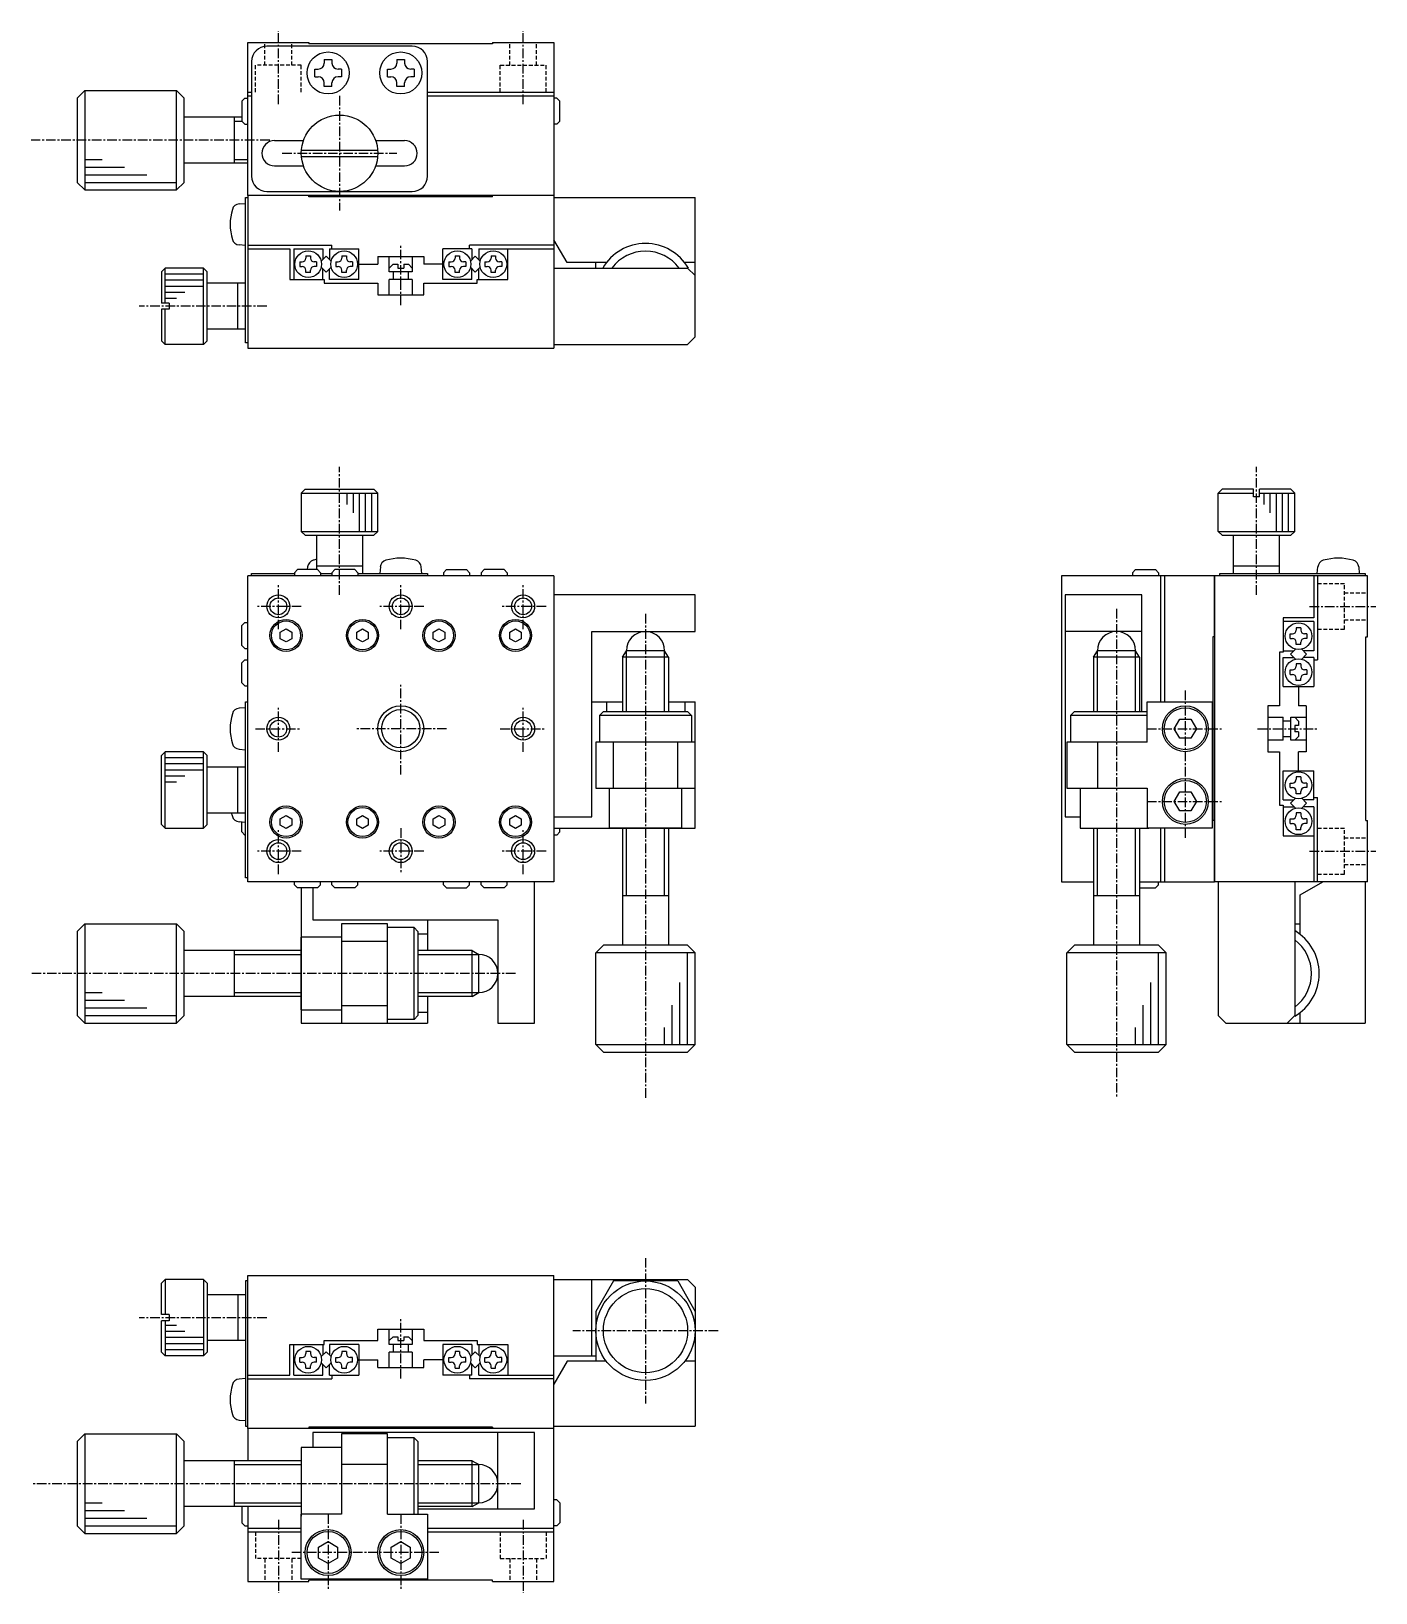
# Model space of a CAD drawing. Extents: x 1730 to 2087, y -3 to 201.
# Drawn here: x 1911 to 2086.8, y -2.8 to 201.3 of the extents above; entities that cross this region are included whole.
import ezdxf

# ---------------------------------------------------------------- set-up
doc = ezdxf.new("R2010")
doc.units = 0
doc.linetypes.add('CENTER', pattern=[2, 1.25, -0.25, 0.25, -0.25])
doc.linetypes.add('DASHED', pattern=[0.75, 0.5, -0.25])
doc.layers.get('0').update_dxf_attribs({"linetype": 'CONTINUOUS'})
doc.layers.add('CENTER', color=1, linetype='CENTER')

msp = doc.modelspace()

# ---------------------------------------------------------------- linework, layer by layer
at = {"color": 7, "linetype": 'CONTINUOUS'}
for p, q in [((1939.31, 199.88), (1947.31, 199.88)), ((1939.31, 179.88), (1939.31, 199.88)), ((1960.81, 199.38), (1941.81, 199.38)), ((1947.31, 199.88), (1947.31, 199.68)), ((1971.31, 199.68), (1947.31, 199.68)), ((1971.31, 199.88), (1971.31, 199.68)), ((1971.31, 199.88), (1979.31, 199.88)), ((1979.31, 199.88), (1979.31, 179.88)), ((1939.81, 197.38), (1939.81, 182.38)), ((1948.06, 196.38), (1948.51, 196.38)), ((1948.06, 195.38), (1948.06, 196.38)), ((1949.31, 197.63), (1950.31, 197.63)), ((1949.31, 197.63), (1949.31, 197.18)), ((1950.31, 197.63), (1950.31, 197.18)), ((1951.56, 196.38), (1951.11, 196.38)), ((1951.56, 196.38), (1951.56, 195.38)), ((1957.56, 196.38), (1958.01, 196.38)), ((1957.56, 195.38), (1957.56, 196.38)), ((1958.81, 197.63), (1958.81, 197.18)), ((1958.81, 197.63), (1959.81, 197.63)), ((1959.81, 197.63), (1959.81, 197.18)), ((1961.06, 196.38), (1960.61, 196.38)), ((1961.06, 196.38), (1961.06, 195.38)), ((1962.81, 182.38), (1962.81, 197.38)), ((1948.06, 195.38), (1948.51, 195.38)), ((1949.31, 194.13), (1949.31, 194.58)), ((1950.31, 194.13), (1949.31, 194.13)), ((1950.31, 194.13), (1950.31, 194.58)), ((1951.56, 195.38), (1951.11, 195.38)), ((1957.56, 195.38), (1958.01, 195.38)), ((1958.81, 194.13), (1958.81, 194.58)), ((1959.81, 194.13), (1958.81, 194.13)), ((1959.81, 194.13), (1959.81, 194.58)), ((1961.06, 195.38), (1960.61, 195.38)), ((1917.01, 192.58), (1918.01, 193.58)), ((1917.01, 192.58), (1917.01, 181.58)), ((1918.01, 193.58), (1930.01, 193.58)), ((1931.01, 192.58), (1930.01, 193.58)), ((1931.01, 181.58), (1931.01, 192.58)), ((1939.31, 193.38), (1939.81, 193.38)), ((1939.31, 192.88), (1939.81, 192.88)), ((1962.81, 193.38), (1979.31, 193.38)), ((1962.81, 192.88), (1979.31, 192.88)), ((1938.51, 190.08), (1931.01, 190.08)), ((1937.51, 190.08), (1937.51, 184.08)), ((1942.81, 187.03), (1946.59, 187.03)), ((1946.31, 185.78), (1956.3, 185.78)), ((1956.03, 187.03), (1959.81, 187.03)), ((1939.31, 184.08), (1931.01, 184.08)), ((1946.35, 184.98), (1956.31, 184.98)), ((1942.81, 183.73), (1946.59, 183.73)), ((1956.03, 183.73), (1959.81, 183.73)), ((1917.01, 181.58), (1918.01, 180.58)), ((1918.01, 180.58), (1930.01, 180.58)), ((1931.01, 181.58), (1930.01, 180.58)), ((1939.31, 179.88), (1939.31, 159.88)), ((1947.31, 179.88), (1939.31, 179.88)), ((1979.31, 179.88), (1939.31, 179.88)), ((1941.81, 180.38), (1960.81, 180.38)), ((1947.31, 179.68), (1947.31, 179.88)), ((1971.31, 179.68), (1947.31, 179.68)), ((1979.31, 179.88), (1971.31, 179.88)), ((1971.31, 179.68), (1971.31, 179.88)), ((1979.31, 179.88), (1979.31, 159.88)), ((1938.17, 178.75), (1939.01, 178.83)), ((1939.01, 160.58), (1939.01, 179.58)), ((1939.01, 179.58), (1939.31, 179.58)), ((1979.31, 179.58), (1997.81, 179.58)), ((1997.81, 161.38), (1997.81, 179.58)), ((1981.05, 171.08), (1979.31, 174.08)), ((1939.01, 173.33), (1938.17, 173.4)), ((1939.31, 173.38), (1950.31, 173.38)), ((1939.31, 172.88), (1944.81, 172.88)), ((1944.81, 172.88), (1944.81, 168.88)), ((1945.31, 172.88), (1945.31, 168.88)), ((1945.31, 172.88), (1949.11, 172.88)), ((1946.91, 171.98), (1946.91, 171.68)), ((1946.91, 171.98), (1947.51, 171.98)), ((1947.51, 171.98), (1947.51, 171.68)), ((1948.92, 171.29), (1949.56, 171.94)), ((1949.11, 172.88), (1949.11, 171.49)), ((1950.21, 171.29), (1949.56, 171.94)), ((1950.01, 172.88), (1953.81, 172.88)), ((1950.01, 172.88), (1950.01, 171.49)), ((1950.31, 172.88), (1950.31, 173.38)), ((1951.61, 171.98), (1952.21, 171.98)), ((1951.61, 171.98), (1951.61, 171.68)), ((1952.21, 171.98), (1952.21, 171.68)), ((1953.81, 168.88), (1953.81, 172.88)), ((1956.31, 171.88), (1962.31, 171.88)), ((1956.31, 171.88), (1956.31, 170.88)), ((1957.81, 169.88), (1957.81, 171.88)), ((1960.81, 171.88), (1960.81, 169.88)), ((1962.31, 171.88), (1962.31, 170.88)), ((1964.81, 168.88), (1964.81, 172.88)), ((1968.61, 172.88), (1964.81, 172.88)), ((1966.41, 171.98), (1966.41, 171.68)), ((1966.41, 171.98), (1967.01, 171.98)), ((1967.01, 171.98), (1967.01, 171.68)), ((1979.31, 173.38), (1968.31, 173.38)), ((1968.31, 172.88), (1968.31, 173.38)), ((1968.42, 171.29), (1969.06, 171.94)), ((1968.61, 172.88), (1968.61, 171.49)), ((1969.71, 171.29), (1969.06, 171.94)), ((1969.51, 172.88), (1979.31, 172.88)), ((1969.51, 172.88), (1969.51, 171.49)), ((1971.11, 171.98), (1971.11, 171.68)), ((1971.11, 171.98), (1971.71, 171.98)), ((1971.71, 171.98), (1971.71, 171.68)), ((1973.31, 168.88), (1973.31, 172.88)), ((1928.51, 170.38), (1928.01, 169.88)), ((1928.01, 169.88), (1928.01, 165.78)), ((1933.51, 170.38), (1928.51, 170.38)), ((1934.01, 169.88), (1933.51, 170.38)), ((1934.01, 160.88), (1934.01, 169.88)), ((1946.11, 171.18), (1946.11, 170.58)), ((1946.11, 171.18), (1946.41, 171.18)), ((1946.11, 170.58), (1946.41, 170.58)), ((1946.91, 169.78), (1946.91, 170.08)), ((1947.51, 169.78), (1946.91, 169.78)), ((1947.51, 169.78), (1947.51, 170.08)), ((1948.31, 171.18), (1948.01, 171.18)), ((1948.31, 170.58), (1948.01, 170.58)), ((1948.31, 171.18), (1948.31, 170.58)), ((1949.56, 169.82), (1948.92, 170.47)), ((1949.11, 168.88), (1949.11, 170.27)), ((1949.56, 169.82), (1950.21, 170.47)), ((1950.01, 168.88), (1950.01, 170.27)), ((1950.81, 171.18), (1950.81, 170.58)), ((1950.81, 171.18), (1951.11, 171.18)), ((1950.81, 170.58), (1951.11, 170.58)), ((1951.61, 169.78), (1951.61, 170.08)), ((1952.21, 169.78), (1951.61, 169.78)), ((1952.21, 169.78), (1952.21, 170.08)), ((1953.01, 171.18), (1952.71, 171.18)), ((1953.01, 170.58), (1952.71, 170.58)), ((1953.01, 171.18), (1953.01, 170.58)), ((1953.81, 170.88), (1956.31, 170.88)), ((1958.31, 170.88), (1957.81, 170.38)), ((1960.81, 169.88), (1957.81, 169.88)), ((1958.31, 170.88), (1958.91, 170.88)), ((1958.31, 169.88), (1958.31, 168.88)), ((1958.91, 170.88), (1958.91, 170.38)), ((1958.91, 170.38), (1959.71, 170.38)), ((1959.71, 170.88), (1960.31, 170.88)), ((1959.71, 170.88), (1959.71, 170.38)), ((1960.31, 170.88), (1960.81, 170.38)), ((1960.31, 168.88), (1960.31, 169.88)), ((1964.81, 170.88), (1962.31, 170.88)), ((1965.61, 171.18), (1965.61, 170.58)), ((1965.61, 171.18), (1965.91, 171.18)), ((1965.61, 170.58), (1965.91, 170.58)), ((1966.41, 169.78), (1966.41, 170.08)), ((1967.01, 169.78), (1966.41, 169.78)), ((1967.01, 169.78), (1967.01, 170.08)), ((1967.81, 171.18), (1967.51, 171.18)), ((1967.81, 170.58), (1967.51, 170.58)), ((1967.81, 171.18), (1967.81, 170.58)), ((1969.06, 169.82), (1968.42, 170.47)), ((1968.61, 168.88), (1968.61, 170.27)), ((1969.06, 169.82), (1969.71, 170.47)), ((1969.51, 168.88), (1969.51, 170.27)), ((1970.31, 171.18), (1970.31, 170.58)), ((1970.31, 171.18), (1970.61, 171.18)), ((1970.31, 170.58), (1970.61, 170.58)), ((1971.11, 169.78), (1971.11, 170.08)), ((1971.71, 169.78), (1971.11, 169.78)), ((1971.71, 169.78), (1971.71, 170.08)), ((1972.51, 171.18), (1972.21, 171.18)), ((1972.51, 170.58), (1972.21, 170.58)), ((1972.51, 171.18), (1972.51, 170.58)), ((1979.31, 170.38), (1996.81, 170.38)), ((1986.19, 171.08), (1981.05, 171.08)), ((1984.81, 170.38), (1984.81, 171.08)), ((1997.81, 171.08), (1996.44, 171.08)), ((1997.81, 169.38), (1996.81, 170.38)), ((1939.01, 168.38), (1934.01, 168.38)), ((1938.01, 162.38), (1938.01, 168.38)), ((1944.81, 168.88), (1949.31, 168.88)), ((1949.31, 168.88), (1949.31, 168.38)), ((1949.31, 168.38), (1956.31, 168.38)), ((1953.81, 168.88), (1950.01, 168.88)), ((1956.31, 168.38), (1956.31, 166.88)), ((1957.81, 166.88), (1957.81, 168.88)), ((1960.81, 168.88), (1957.81, 168.88)), ((1960.81, 168.88), (1960.81, 166.88)), ((1962.31, 168.38), (1969.31, 168.38)), ((1962.31, 166.88), (1962.31, 168.38)), ((1968.61, 168.88), (1964.81, 168.88)), ((1969.31, 168.88), (1973.31, 168.88)), ((1969.31, 168.38), (1969.31, 168.88)), ((1929.01, 165.78), (1928.01, 165.78)), ((1929.01, 165.78), (1929.01, 164.98)), ((1956.31, 166.88), (1962.31, 166.88)), ((1928.01, 164.98), (1928.01, 160.88)), ((1929.01, 164.98), (1928.01, 164.98)), ((1939.01, 162.38), (1934.01, 162.38)), ((1996.81, 160.38), (1997.81, 161.38)), ((1928.01, 160.88), (1928.51, 160.38)), ((1933.51, 160.38), (1928.51, 160.38)), ((1933.51, 160.38), (1934.01, 160.88)), ((1939.31, 160.58), (1939.01, 160.58)), ((1939.31, 159.88), (1979.31, 159.88)), ((1979.31, 160.38), (1996.81, 160.38)), ((1946.81, 141.45), (1946.31, 140.95)), ((1946.31, 140.95), (1946.31, 135.95)), ((1946.81, 141.45), (1955.81, 141.45)), ((1956.31, 140.95), (1955.81, 141.45)), ((1956.31, 135.95), (1956.31, 140.95)), ((2066.69, 141.45), (2066.19, 140.95)), ((2066.19, 135.95), (2066.19, 140.95)), ((2070.79, 141.45), (2066.69, 141.45)), ((2070.79, 140.45), (2070.79, 141.45)), ((2071.59, 140.45), (2071.59, 141.45)), ((2075.69, 141.45), (2071.59, 141.45)), ((2076.19, 140.95), (2075.69, 141.45)), ((2076.19, 135.95), (2076.19, 140.95)), ((2071.59, 140.45), (2070.79, 140.45)), ((1946.31, 135.95), (1946.81, 135.45)), ((1946.81, 135.45), (1955.81, 135.45)), ((1948.31, 135.45), (1948.31, 130.95)), ((1954.31, 135.45), (1954.31, 130.45)), ((1955.81, 135.45), (1956.31, 135.95)), ((2066.19, 135.95), (2066.69, 135.45)), ((2066.69, 135.45), (2075.69, 135.45)), ((2068.19, 130.45), (2068.19, 135.45)), ((2074.19, 130.45), (2074.19, 135.45)), ((2075.69, 135.45), (2076.19, 135.95)), ((1947.11, 130.95), (1947.14, 131.3)), ((1948.31, 131.45), (1954.31, 131.45)), ((1956.64, 131.3), (1956.56, 130.45)), ((1962.06, 130.45), (1961.99, 131.3)), ((2068.19, 131.45), (2074.19, 131.45)), ((2079.14, 130.45), (2079.22, 131.3)), ((2084.57, 131.3), (2084.64, 130.45)), ((1979.31, 130.15), (1939.31, 130.15)), ((1939.31, 90.15), (1939.31, 130.15)), ((1939.81, 130.15), (1939.81, 130.45)), ((1939.81, 130.45), (1945.41, 130.45)), ((1948.81, 130.45), (1950.31, 130.45)), ((1953.71, 130.45), (1962.81, 130.45)), ((1962.81, 130.45), (1962.81, 130.15)), ((1979.31, 130.15), (1979.31, 90.15)), ((2045.69, 130.15), (2045.69, 90.15)), ((2065.69, 130.15), (2045.69, 130.15)), ((2058.69, 113.65), (2058.69, 130.15)), ((2059.19, 113.65), (2059.19, 130.15)), ((2065.69, 122.15), (2065.69, 130.15)), ((2085.69, 130.15), (2065.69, 130.15)), ((2065.69, 130.15), (2065.69, 90.15)), ((2066.39, 130.15), (2066.39, 130.45)), ((2066.39, 130.45), (2085.39, 130.45)), ((2078.69, 130.15), (2078.69, 124.65)), ((2079.19, 130.15), (2079.19, 119.15)), ((2085.39, 130.45), (2085.39, 130.15)), ((2085.69, 122.15), (2085.69, 130.15)), ((1997.81, 127.65), (1979.31, 127.65)), ((1997.81, 122.85), (1997.81, 127.65)), ((2056.19, 127.65), (2046.19, 127.65)), ((2046.19, 127.65), (2046.19, 98.65)), ((2056.19, 112.4), (2056.19, 127.65)), ((2074.69, 124.65), (2074.69, 120.15)), ((2078.69, 124.65), (2074.69, 124.65)), ((1984.31, 98.65), (1984.31, 122.85)), ((1984.31, 122.85), (1997.81, 122.85)), ((2056.19, 122.85), (2046.19, 122.85)), ((2078.69, 124.15), (2074.69, 124.15)), ((2075.59, 122.55), (2075.89, 122.55)), ((2075.59, 121.95), (2075.59, 122.55)), ((2076.39, 123.35), (2076.39, 123.05)), ((2076.99, 123.35), (2076.39, 123.35)), ((2076.99, 123.35), (2076.99, 123.05)), ((2077.79, 122.55), (2077.49, 122.55)), ((2077.79, 122.55), (2077.79, 121.95)), ((2078.69, 124.15), (2078.69, 120.35)), ((2065.69, 122.15), (2065.49, 122.15)), ((2065.49, 122.15), (2065.49, 98.15)), ((2075.59, 121.95), (2075.89, 121.95)), ((2075.63, 119.9), (2076.28, 120.55)), ((2076.39, 121.15), (2076.39, 121.45)), ((2076.99, 121.15), (2076.39, 121.15)), ((2076.99, 121.15), (2076.99, 121.45)), ((2077.11, 120.55), (2077.75, 119.9)), ((2077.79, 121.95), (2077.49, 121.95)), ((2085.49, 122.15), (2085.69, 122.15)), ((2085.49, 98.15), (2085.49, 122.15)), ((1988.31, 119.49), (1988.81, 120.35)), ((1988.31, 119.49), (1988.31, 112.4)), ((1994.31, 119.49), (1988.31, 119.49)), ((1993.81, 120.35), (1988.81, 120.35)), ((1994.31, 119.49), (1993.81, 120.35)), ((1994.31, 119.49), (1994.31, 112.4)), ((2049.89, 119.49), (2050.39, 120.35)), ((2055.89, 119.49), (2049.89, 119.49)), ((2049.89, 119.49), (2049.89, 112.4)), ((2055.39, 120.35), (2050.39, 120.35)), ((2055.89, 119.49), (2055.39, 120.35)), ((2055.89, 119.49), (2055.89, 112.4)), ((2074.69, 120.15), (2074.19, 120.15)), ((2074.19, 120.15), (2074.19, 113.15)), ((2074.69, 120.35), (2076.08, 120.35)), ((2074.69, 119.45), (2076.08, 119.45)), ((2074.69, 115.65), (2074.69, 119.45)), ((2075.63, 119.9), (2076.28, 119.26)), ((2076.39, 118.65), (2076.39, 118.35)), ((2076.99, 118.65), (2076.39, 118.65)), ((2076.99, 118.65), (2076.99, 118.35)), ((2077.11, 119.26), (2077.75, 119.9)), ((2078.69, 120.35), (2077.3, 120.35)), ((2078.69, 119.45), (2077.3, 119.45)), ((2078.69, 119.45), (2078.69, 115.65)), ((2078.69, 119.15), (2079.19, 119.15)), ((2075.59, 117.85), (2075.89, 117.85)), ((2075.59, 117.25), (2075.59, 117.85)), ((2075.59, 117.25), (2075.89, 117.25)), ((2076.39, 116.45), (2076.39, 116.75)), ((2076.99, 116.45), (2076.39, 116.45)), ((2076.99, 116.45), (2076.99, 116.75)), ((2077.79, 117.85), (2077.49, 117.85)), ((2077.79, 117.25), (2077.49, 117.25)), ((2077.79, 117.85), (2077.79, 117.25)), ((2074.69, 115.65), (2078.69, 115.65)), ((2076.69, 115.65), (2076.69, 113.15)), ((1939.01, 112.9), (1938.17, 112.83)), ((1939.01, 90.65), (1939.01, 113.65)), ((1939.01, 113.65), (1939.31, 113.65)), ((1985.81, 112.4), (1985.31, 111.9)), ((1985.81, 112.4), (1996.81, 112.4)), ((1986.19, 113.65), (1986.19, 112.4)), ((1996.44, 113.65), (1996.44, 112.4)), ((1996.81, 112.4), (1997.31, 111.9)), ((1997.81, 97.15), (1997.81, 113.65)), ((2047.39, 112.4), (2046.89, 111.9)), ((2047.39, 112.4), (2056.89, 112.4)), ((2056.89, 108.4), (2056.89, 113.65)), ((2056.89, 113.65), (2065.39, 113.65)), ((2065.39, 113.65), (2065.39, 97.15)), ((2074.19, 113.15), (2072.69, 113.15)), ((2072.69, 113.15), (2072.69, 107.15)), ((2077.69, 113.15), (2076.69, 113.15)), ((2077.69, 113.15), (2077.69, 107.15)), ((1985.31, 111.9), (1985.31, 108.4)), ((1997.31, 111.9), (1997.31, 108.4)), ((2046.89, 111.9), (2046.89, 108.4)), ((2072.69, 111.65), (2074.69, 111.65)), ((2074.69, 108.65), (2074.69, 111.65)), ((2075.69, 111.15), (2074.69, 111.15)), ((2075.69, 108.65), (2075.69, 111.65)), ((2075.69, 111.65), (2077.69, 111.65)), ((2076.69, 111.15), (2076.19, 111.65)), ((2076.69, 110.55), (2076.19, 110.55)), ((2076.19, 110.55), (2076.19, 109.75)), ((2076.69, 111.15), (2076.69, 110.55)), ((1997.81, 108.4), (1984.81, 108.4)), ((1984.81, 108.4), (1984.81, 102.4)), ((1987.11, 102.4), (1987.11, 108.4)), ((1995.52, 102.4), (1995.52, 108.4)), ((2046.39, 108.4), (2046.39, 102.4)), ((2056.89, 108.4), (2046.39, 108.4)), ((2050.39, 108.4), (2050.39, 102.4)), ((2074.69, 108.65), (2072.69, 108.65)), ((2074.69, 109.15), (2075.69, 109.15)), ((2077.69, 108.65), (2075.69, 108.65)), ((2076.69, 109.75), (2076.19, 109.75)), ((2076.69, 109.15), (2076.19, 108.65)), ((2076.69, 109.75), (2076.69, 109.15)), ((1928.51, 107.15), (1928.01, 106.65)), ((1928.01, 97.65), (1928.01, 106.65)), ((1933.51, 107.15), (1928.51, 107.15)), ((1934.01, 106.65), (1933.51, 107.15)), ((1934.01, 97.65), (1934.01, 106.65)), ((1938.17, 107.48), (1939.01, 107.4)), ((2072.69, 107.15), (2074.19, 107.15)), ((2074.19, 107.15), (2074.19, 100.15)), ((2077.69, 107.15), (2076.69, 107.15)), ((2076.69, 104.65), (2076.69, 107.15)), ((1934.01, 105.15), (1939.01, 105.15)), ((1938.01, 99.15), (1938.01, 105.15)), ((2074.69, 100.85), (2074.69, 104.65)), ((2074.69, 104.65), (2078.69, 104.65)), ((2078.69, 100.85), (2078.69, 104.65)), ((1984.81, 102.4), (1997.81, 102.4)), ((1986.56, 102.4), (1986.56, 97.15)), ((1996.06, 97.15), (1996.06, 102.4)), ((2046.39, 102.4), (2056.89, 102.4)), ((2048.14, 102.4), (2048.14, 97.15)), ((2056.89, 102.4), (2056.89, 97.15)), ((2075.59, 103.05), (2075.89, 103.05)), ((2075.59, 102.45), (2075.59, 103.05)), ((2075.59, 102.45), (2075.89, 102.45)), ((2076.39, 103.85), (2076.39, 103.55)), ((2076.99, 103.85), (2076.39, 103.85)), ((2076.99, 103.85), (2076.99, 103.55)), ((2077.79, 103.05), (2077.49, 103.05)), ((2077.79, 102.45), (2077.49, 102.45)), ((2077.79, 103.05), (2077.79, 102.45)), ((2074.19, 100.15), (2074.69, 100.15)), ((2074.69, 100.85), (2076.08, 100.85)), ((2074.69, 100.15), (2074.69, 96.15)), ((2075.63, 100.4), (2076.28, 101.05)), ((2075.63, 100.4), (2076.28, 99.76)), ((2076.39, 101.65), (2076.39, 101.95)), ((2076.99, 101.65), (2076.39, 101.65)), ((2076.99, 101.65), (2076.99, 101.95)), ((2077.11, 101.05), (2077.75, 100.4)), ((2077.11, 99.76), (2077.75, 100.4)), ((2078.69, 100.85), (2077.3, 100.85)), ((2078.69, 101.15), (2079.19, 101.15)), ((2079.19, 90.15), (2079.19, 101.15)), ((1934.01, 99.15), (1939.01, 99.15)), ((1979.31, 98.65), (1984.31, 98.65)), ((2046.19, 98.65), (2048.14, 98.65)), ((2065.69, 98.15), (2065.49, 98.15)), ((2065.69, 90.15), (2065.69, 98.15)), ((2074.69, 99.95), (2076.08, 99.95)), ((2075.59, 98.35), (2075.89, 98.35)), ((2075.59, 97.75), (2075.59, 98.35)), ((2076.39, 99.15), (2076.39, 98.85)), ((2076.99, 99.15), (2076.39, 99.15)), ((2076.99, 99.15), (2076.99, 98.85)), ((2078.69, 99.95), (2077.3, 99.95)), ((2077.79, 98.35), (2077.49, 98.35)), ((2077.79, 98.35), (2077.79, 97.75)), ((2078.69, 99.95), (2078.69, 90.15)), ((2085.49, 98.15), (2085.69, 98.15)), ((2085.69, 90.15), (2085.69, 98.15)), ((1928.01, 97.65), (1928.51, 97.15)), ((1928.51, 97.15), (1933.51, 97.15)), ((1933.51, 97.15), (1934.01, 97.65)), ((1939.01, 97.9), (1938.17, 97.98)), ((1979.31, 97.15), (1997.81, 97.15)), ((1996.06, 97.15), (1986.56, 97.15)), ((1988.31, 97.15), (1988.31, 81.85)), ((1994.31, 97.15), (1994.31, 81.85)), ((2048.14, 97.15), (2057.14, 97.15)), ((2049.89, 97.15), (2049.89, 81.85)), ((2055.89, 97.15), (2055.89, 81.85)), ((2065.39, 97.15), (2056.89, 97.15)), ((2058.69, 90.15), (2058.69, 97.15)), ((2059.19, 90.15), (2059.19, 97.15)), ((2074.69, 96.15), (2078.69, 96.15)), ((2075.59, 97.75), (2075.89, 97.75)), ((2076.39, 96.95), (2076.39, 97.25)), ((2076.99, 96.95), (2076.39, 96.95)), ((2076.99, 96.95), (2076.99, 97.25)), ((2077.79, 97.75), (2077.49, 97.75)), ((1939.31, 90.65), (1939.01, 90.65)), ((1979.31, 90.15), (1939.31, 90.15)), ((1976.81, 71.65), (1976.81, 90.15)), ((2045.69, 90.15), (2049.89, 90.15)), ((2055.89, 90.15), (2065.69, 90.15)), ((2085.69, 90.15), (2065.69, 90.15)), ((2066.19, 90.15), (2066.19, 72.65)), ((2076.19, 90.15), (2076.19, 72.65)), ((2076.89, 88.42), (2079.89, 90.15)), ((2085.39, 90.15), (2085.39, 71.65)), ((1946.31, 89.35), (1946.31, 71.65)), ((1947.81, 89.35), (1947.81, 85.15)), ((1988.31, 88.35), (1994.31, 88.35)), ((2049.89, 88.35), (2055.89, 88.35)), ((2076.89, 83.28), (2076.89, 88.42)), ((1917.01, 83.65), (1918.01, 84.65)), ((1918.01, 84.65), (1930.01, 84.65)), ((1931.01, 83.65), (1930.01, 84.65)), ((1947.81, 85.15), (1972.01, 85.15)), ((1957.56, 84.65), (1951.56, 84.65)), ((1951.56, 84.65), (1951.56, 71.65)), ((1957.56, 71.65), (1957.56, 84.65)), ((1961.06, 84.15), (1957.56, 84.15)), ((1961.56, 83.65), (1961.06, 84.15)), ((1972.01, 85.15), (1972.01, 71.65)), ((2076.19, 84.65), (2076.89, 84.65)), ((1917.01, 83.65), (1917.01, 72.65)), ((1931.01, 72.65), (1931.01, 83.65)), ((1946.31, 73.4), (1946.31, 82.9)), ((1951.56, 82.9), (1946.31, 82.9)), ((1951.56, 82.36), (1957.56, 82.36)), ((1961.56, 83.65), (1961.56, 72.65)), ((1962.81, 83.28), (1961.56, 83.28)), ((1985.81, 81.85), (1984.81, 80.85)), ((1996.81, 81.85), (1985.81, 81.85)), ((1996.81, 81.85), (1997.81, 80.85)), ((2047.39, 81.85), (2046.39, 80.85)), ((2058.39, 81.85), (2047.39, 81.85)), ((2058.39, 81.85), (2059.39, 80.85)), ((1946.31, 81.15), (1931.01, 81.15)), ((1937.51, 81.15), (1937.51, 75.15)), ((1968.65, 81.15), (1961.56, 81.15)), ((1968.65, 81.15), (1969.51, 80.65)), ((1968.65, 75.15), (1968.65, 81.15)), ((1969.51, 75.65), (1969.51, 80.65)), ((1984.81, 68.85), (1984.81, 80.85)), ((1997.81, 68.85), (1997.81, 80.85)), ((2046.39, 68.85), (2046.39, 80.85)), ((2059.39, 68.85), (2059.39, 80.85)), ((1968.65, 75.15), (1969.51, 75.65)), ((1946.31, 75.15), (1931.01, 75.15)), ((1951.56, 73.95), (1957.56, 73.95)), ((1968.65, 75.15), (1961.56, 75.15)), ((1917.01, 72.65), (1918.01, 71.65)), ((1918.01, 71.65), (1930.01, 71.65)), ((1931.01, 72.65), (1930.01, 71.65)), ((1946.31, 73.4), (1951.56, 73.4)), ((1946.31, 71.65), (1962.81, 71.65)), ((1961.06, 72.15), (1957.56, 72.15)), ((1961.56, 72.65), (1961.06, 72.15)), ((1962.81, 73.03), (1961.56, 73.03)), ((1972.01, 71.65), (1976.81, 71.65)), ((2066.19, 72.65), (2067.19, 71.65)), ((2067.19, 71.65), (2085.39, 71.65)), ((2075.19, 71.65), (2076.19, 72.65)), ((2076.89, 71.65), (2076.89, 73.03)), ((1985.81, 67.85), (1984.81, 68.85)), ((1985.81, 67.85), (1996.81, 67.85)), ((1996.81, 67.85), (1997.81, 68.85)), ((2047.39, 67.85), (2046.39, 68.85)), ((2047.39, 67.85), (2058.39, 67.85)), ((2058.39, 67.85), (2059.39, 68.85)), ((1928.01, 37.65), (1928.51, 38.15)), ((1928.01, 33.55), (1928.01, 37.65)), ((1933.51, 38.15), (1928.51, 38.15)), ((1933.51, 38.15), (1934.01, 37.65)), ((1934.01, 37.65), (1934.01, 28.65)), ((1939.31, 37.95), (1939.01, 37.95)), ((1939.01, 37.95), (1939.01, 18.95)), ((1939.31, 18.65), (1939.31, 38.65)), ((1939.31, 38.65), (1979.31, 38.65)), ((1979.31, 18.65), (1979.31, 38.65)), ((1979.31, 38.15), (1996.81, 38.15)), ((1984.31, 28.15), (1984.31, 38.15)), ((1987.11, 37.95), (1984.81, 33.98)), ((1995.52, 37.95), (1987.11, 37.95)), ((1995.52, 37.95), (1997.81, 33.98)), ((1996.81, 38.15), (1997.81, 37.15)), ((1997.81, 37.15), (1997.81, 18.95)), ((1939.01, 36.15), (1934.01, 36.15)), ((1938.01, 36.15), (1938.01, 30.15)), ((1929.01, 33.55), (1928.01, 33.55)), ((1929.01, 32.75), (1928.01, 32.75)), ((1928.01, 28.65), (1928.01, 32.75)), ((1929.01, 33.55), (1929.01, 32.75)), ((1984.81, 33.98), (1984.81, 27.45)), ((1956.31, 30.15), (1956.31, 31.65)), ((1956.31, 31.65), (1962.31, 31.65)), ((1957.81, 29.65), (1957.81, 31.65)), ((1958.31, 30.65), (1957.81, 30.15)), ((1958.31, 30.65), (1958.91, 30.65)), ((1958.91, 30.65), (1958.91, 30.15)), ((1959.71, 30.65), (1959.71, 30.15)), ((1959.71, 30.65), (1960.31, 30.65)), ((1960.31, 30.65), (1960.81, 30.15)), ((1960.81, 31.65), (1960.81, 29.65)), ((1962.31, 31.65), (1962.31, 30.15)), ((1928.51, 28.15), (1928.01, 28.65)), ((1934.01, 28.65), (1933.51, 28.15)), ((1939.01, 30.15), (1934.01, 30.15)), ((1944.81, 29.65), (1949.31, 29.65)), ((1944.81, 25.65), (1944.81, 29.65)), ((1945.31, 25.65), (1945.31, 29.65)), ((1946.91, 28.75), (1946.91, 28.45)), ((1947.51, 28.75), (1946.91, 28.75)), ((1947.51, 28.75), (1947.51, 28.45)), ((1949.56, 28.71), (1948.92, 28.06)), ((1949.11, 29.65), (1949.11, 28.26)), ((1949.31, 29.65), (1949.31, 30.15)), ((1949.31, 30.15), (1956.31, 30.15)), ((1949.56, 28.71), (1950.21, 28.06)), ((1950.01, 29.65), (1950.01, 28.26)), ((1953.81, 29.65), (1950.01, 29.65)), ((1951.61, 28.75), (1951.61, 28.45)), ((1952.21, 28.75), (1951.61, 28.75)), ((1952.21, 28.75), (1952.21, 28.45)), ((1953.81, 29.65), (1953.81, 25.65)), ((1960.81, 29.65), (1957.81, 29.65)), ((1960.81, 28.65), (1957.81, 28.65)), ((1957.81, 26.65), (1957.81, 28.65)), ((1958.31, 29.65), (1958.31, 28.65)), ((1958.91, 30.15), (1959.71, 30.15)), ((1960.31, 28.65), (1960.31, 29.65)), ((1960.81, 28.65), (1960.81, 26.65)), ((1962.31, 30.15), (1969.31, 30.15)), ((1968.61, 29.65), (1964.81, 29.65)), ((1964.81, 29.65), (1964.81, 25.65)), ((1966.41, 28.75), (1966.41, 28.45)), ((1967.01, 28.75), (1966.41, 28.75)), ((1967.01, 28.75), (1967.01, 28.45)), ((1969.06, 28.71), (1968.42, 28.06)), ((1968.61, 29.65), (1968.61, 28.26)), ((1969.06, 28.71), (1969.71, 28.06)), ((1969.31, 30.15), (1969.31, 29.65)), ((1969.31, 29.65), (1973.31, 29.65)), ((1969.51, 29.65), (1969.51, 28.26)), ((1971.11, 28.75), (1971.11, 28.45)), ((1971.71, 28.75), (1971.11, 28.75)), ((1971.71, 28.75), (1971.71, 28.45)), ((1973.31, 29.65), (1973.31, 25.65)), ((1933.51, 28.15), (1928.51, 28.15)), ((1946.11, 27.95), (1946.41, 27.95)), ((1946.11, 27.35), (1946.11, 27.95)), ((1946.11, 27.35), (1946.41, 27.35)), ((1946.91, 26.55), (1946.91, 26.85)), ((1946.91, 26.55), (1947.51, 26.55)), ((1947.51, 26.55), (1947.51, 26.85)), ((1948.31, 27.95), (1948.01, 27.95)), ((1948.31, 27.35), (1948.01, 27.35)), ((1948.31, 27.35), (1948.31, 27.95)), ((1948.92, 27.24), (1949.56, 26.59)), ((1949.11, 25.65), (1949.11, 27.04)), ((1950.21, 27.24), (1949.56, 26.59)), ((1950.01, 25.65), (1950.01, 27.04)), ((1950.81, 27.95), (1951.11, 27.95)), ((1950.81, 27.35), (1950.81, 27.95)), ((1950.81, 27.35), (1951.11, 27.35)), ((1951.61, 26.55), (1951.61, 26.85)), ((1951.61, 26.55), (1952.21, 26.55)), ((1952.21, 26.55), (1952.21, 26.85)), ((1953.01, 27.95), (1952.71, 27.95)), ((1953.01, 27.35), (1952.71, 27.35)), ((1953.01, 27.35), (1953.01, 27.95)), ((1953.81, 27.65), (1956.31, 27.65)), ((1956.31, 26.65), (1956.31, 27.65)), ((1956.31, 26.65), (1962.31, 26.65)), ((1964.81, 27.65), (1962.31, 27.65)), ((1962.31, 26.65), (1962.31, 27.65)), ((1965.61, 27.95), (1965.91, 27.95)), ((1965.61, 27.35), (1965.61, 27.95)), ((1965.61, 27.35), (1965.91, 27.35)), ((1966.41, 26.55), (1966.41, 26.85)), ((1966.41, 26.55), (1967.01, 26.55)), ((1967.01, 26.55), (1967.01, 26.85)), ((1967.81, 27.95), (1967.51, 27.95)), ((1967.81, 27.35), (1967.51, 27.35)), ((1967.81, 27.35), (1967.81, 27.95)), ((1968.42, 27.24), (1969.06, 26.59)), ((1968.61, 25.65), (1968.61, 27.04)), ((1969.71, 27.24), (1969.06, 26.59)), ((1969.51, 25.65), (1969.51, 27.04)), ((1970.31, 27.95), (1970.61, 27.95)), ((1970.31, 27.35), (1970.31, 27.95)), ((1970.31, 27.35), (1970.61, 27.35)), ((1971.11, 26.55), (1971.11, 26.85)), ((1971.11, 26.55), (1971.71, 26.55)), ((1971.71, 26.55), (1971.71, 26.85)), ((1972.51, 27.95), (1972.21, 27.95)), ((1972.51, 27.35), (1972.21, 27.35)), ((1972.51, 27.35), (1972.51, 27.95)), ((1979.31, 28.15), (1984.81, 28.15)), ((1981.05, 27.45), (1979.31, 24.45)), ((1986.19, 27.45), (1981.05, 27.45)), ((1997.81, 27.45), (1996.44, 27.45)), ((1939.01, 25.2), (1938.17, 25.12)), ((1939.31, 25.65), (1944.81, 25.65)), ((1939.31, 25.15), (1950.31, 25.15)), ((1945.31, 25.65), (1949.11, 25.65)), ((1950.01, 25.65), (1953.81, 25.65)), ((1950.31, 25.65), (1950.31, 25.15)), ((1968.61, 25.65), (1964.81, 25.65)), ((1968.31, 25.65), (1968.31, 25.15)), ((1979.31, 25.15), (1968.31, 25.15)), ((1969.51, 25.65), (1979.31, 25.65)), ((1938.17, 19.77), (1939.01, 19.7)), ((1939.01, 18.95), (1939.31, 18.95)), ((1947.31, 18.65), (1939.31, 18.65)), ((1979.31, 18.65), (1939.31, 18.65)), ((1939.31, 18.65), (1939.31, 14.45)), ((1947.31, 18.85), (1947.31, 18.65)), ((1971.31, 18.85), (1947.31, 18.85)), ((1971.31, 18.85), (1971.31, 18.65)), ((1979.31, 18.65), (1971.31, 18.65)), ((1979.31, 18.95), (1997.81, 18.95)), ((1979.31, -1.35), (1979.31, 18.65)), ((1917.01, 16.95), (1918.01, 17.95)), ((1917.01, 16.95), (1917.01, 5.95)), ((1918.01, 17.95), (1930.01, 17.95)), ((1931.01, 16.95), (1930.01, 17.95)), ((1931.01, 5.95), (1931.01, 16.95)), ((1947.81, 18.15), (1947.81, 16.2)), ((1976.81, 18.15), (1947.81, 18.15)), ((1957.56, 17.95), (1951.56, 17.95)), ((1951.56, 17.95), (1951.56, 7.45)), ((1957.56, 7.45), (1957.56, 17.95)), ((1961.06, 17.45), (1957.56, 17.45)), ((1961.56, 16.95), (1961.06, 17.45)), ((1961.56, 16.95), (1961.56, 7.45)), ((1972.01, 8.15), (1972.01, 18.15)), ((1976.81, 8.15), (1976.81, 18.15)), ((1946.31, 14.45), (1931.01, 14.45)), ((1937.51, 14.45), (1937.51, 8.45)), ((1946.31, 16.2), (1946.31, 7.2)), ((1951.56, 16.2), (1946.31, 16.2)), ((1968.65, 14.45), (1961.56, 14.45)), ((1968.65, 14.45), (1969.51, 13.95)), ((1968.65, 8.45), (1968.65, 14.45)), ((1957.56, 13.95), (1951.56, 13.95)), ((1969.51, 8.95), (1969.51, 13.95)), ((1946.31, 8.45), (1931.01, 8.45)), ((1939.31, 8.45), (1939.31, -1.35)), ((1968.65, 8.45), (1961.56, 8.45)), ((1968.65, 8.45), (1969.51, 8.95)), ((1951.56, 7.45), (1946.31, 7.45)), ((1946.31, -1.05), (1946.31, 7.45)), ((1957.56, 7.45), (1962.81, 7.45)), ((1961.56, 8.15), (1976.81, 8.15)), ((1962.81, 7.45), (1962.81, -1.05)), ((1917.01, 5.95), (1918.01, 4.95)), ((1918.01, 4.95), (1930.01, 4.95)), ((1931.01, 5.95), (1930.01, 4.95)), ((1939.31, 5.65), (1946.31, 5.65)), ((1939.31, 5.15), (1946.31, 5.15)), ((1962.81, 5.65), (1979.31, 5.65)), ((1962.81, 5.15), (1979.31, 5.15)), ((1939.31, -1.35), (1947.31, -1.35)), ((1962.81, -1.05), (1946.31, -1.05)), ((1947.31, -1.35), (1947.31, -1.15)), ((1971.31, -1.15), (1947.31, -1.15)), ((1971.31, -1.35), (1971.31, -1.15)), ((1971.31, -1.35), (1979.31, -1.35))]:
    msp.add_line(p, q, dxfattribs=at)
at = {"color": 3, "linetype": 'DASHED'}
for p, q in [((1941.56, 196.88), (1941.56, 199.88)), ((1945.06, 196.88), (1945.06, 199.88)), ((1973.56, 196.88), (1973.56, 199.88)), ((1977.06, 196.88), (1977.06, 199.88)), ((1946.31, 196.88), (1940.31, 196.88)), ((1940.31, 193.38), (1940.31, 196.88)), ((1946.31, 193.38), (1946.31, 196.88)), ((1972.31, 193.38), (1972.31, 196.88)), ((1972.31, 196.88), (1978.31, 196.88)), ((1978.31, 193.38), (1978.31, 196.88)), ((2079.19, 129.15), (2082.69, 129.15)), ((2082.69, 123.15), (2082.69, 129.15)), ((2082.69, 127.9), (2085.69, 127.9)), ((2079.19, 123.15), (2082.69, 123.15)), ((2082.69, 124.4), (2085.69, 124.4)), ((2079.19, 97.15), (2082.69, 97.15)), ((2082.69, 91.15), (2082.69, 97.15)), ((2082.69, 95.9), (2085.69, 95.9)), ((2082.69, 92.4), (2085.69, 92.4)), ((2079.19, 91.15), (2082.69, 91.15)), ((1940.31, 5.15), (1940.31, 1.65)), ((1972.31, 5.15), (1972.31, 1.65)), ((1978.31, 5.15), (1978.31, 1.65)), ((1946.31, 1.65), (1940.31, 1.65)), ((1941.56, 1.65), (1941.56, -1.35)), ((1945.06, 1.65), (1945.06, -1.35)), ((1972.31, 1.65), (1978.31, 1.65)), ((1973.56, 1.65), (1973.56, -1.35)), ((1977.06, 1.65), (1977.06, -1.35))]:
    msp.add_line(p, q, dxfattribs=at)
at = {"color": 3, "linetype": 'CONTINUOUS'}
for p, q in [((1918.01, 193.58), (1918.01, 180.58)), ((1930.01, 180.58), (1930.01, 193.58)), ((1937.51, 189.58), (1938.51, 189.58)), ((1918.01, 184.58), (1920.25, 184.58)), ((1937.51, 184.58), (1939.31, 184.58)), ((1918.01, 183.58), (1923.18, 183.58)), ((1918.01, 182.58), (1926.13, 182.58)), ((1918.01, 181.58), (1930.01, 181.58)), ((1988.81, 112.4), (1988.81, 120.35)), ((1993.81, 112.4), (1993.81, 120.35)), ((2050.39, 112.4), (2050.39, 120.35)), ((2055.39, 112.4), (2055.39, 120.35)), ((1997.31, 111.9), (1985.31, 111.9)), ((2056.89, 111.9), (2046.89, 111.9)), ((1988.81, 88.35), (1988.81, 97.15)), ((1993.81, 88.35), (1993.81, 97.15)), ((2050.39, 88.35), (2050.39, 97.15)), ((2055.39, 88.35), (2055.39, 97.15)), ((1918.01, 84.65), (1918.01, 71.65)), ((1930.01, 71.65), (1930.01, 84.65)), ((1961.06, 72.15), (1961.06, 84.15)), ((1937.51, 80.65), (1946.31, 80.65)), ((1961.56, 80.65), (1969.51, 80.65)), ((1997.81, 80.85), (1984.81, 80.85)), ((1996.81, 68.85), (1996.81, 80.85)), ((2059.39, 80.85), (2046.39, 80.85)), ((2058.39, 68.85), (2058.39, 80.85)), ((1918.01, 75.65), (1920.25, 75.65)), ((1937.51, 75.65), (1946.31, 75.65)), ((1961.56, 75.65), (1969.51, 75.65)), ((1995.81, 68.85), (1995.81, 76.97)), ((2057.39, 68.85), (2057.39, 76.97)), ((1918.01, 74.65), (1923.18, 74.65)), ((1918.01, 73.65), (1926.13, 73.65)), ((1994.81, 68.85), (1994.81, 74.02)), ((2056.39, 68.85), (2056.39, 74.02)), ((1918.01, 72.65), (1930.01, 72.65)), ((1993.81, 68.85), (1993.81, 71.09)), ((2055.39, 68.85), (2055.39, 71.09)), ((1984.81, 68.85), (1997.81, 68.85)), ((2046.39, 68.85), (2059.39, 68.85)), ((1918.01, 17.95), (1918.01, 4.95)), ((1930.01, 4.95), (1930.01, 17.95)), ((1961.06, 7.45), (1961.06, 17.45)), ((1937.51, 13.95), (1946.31, 13.95)), ((1961.56, 13.95), (1969.51, 13.95)), ((1918.01, 8.95), (1920.25, 8.95)), ((1937.51, 8.95), (1946.31, 8.95)), ((1961.56, 8.95), (1969.51, 8.95)), ((1918.01, 7.95), (1923.18, 7.95)), ((1918.01, 6.95), (1926.13, 6.95)), ((1918.01, 5.95), (1930.01, 5.95))]:
    msp.add_line(p, q, dxfattribs=at)
for p, q in [((1938.91, 192.58), (1938.51, 192.18)), ((1938.51, 192.18), (1938.51, 189.58)), ((1938.91, 192.58), (1939.31, 192.58)), ((1979.71, 192.58), (1979.31, 192.58)), ((1980.11, 192.18), (1979.71, 192.58)), ((1980.11, 189.58), (1980.11, 192.18)), ((1938.91, 189.18), (1938.51, 189.58)), ((1938.91, 189.18), (1939.31, 189.18)), ((1979.71, 189.18), (1979.31, 189.18)), ((1980.11, 189.58), (1979.71, 189.18)), ((1945.81, 130.95), (1945.41, 130.55)), ((1948.41, 130.95), (1945.81, 130.95)), ((1948.41, 130.95), (1948.81, 130.55)), ((1950.31, 130.55), (1950.71, 130.95)), ((1953.31, 130.95), (1950.71, 130.95)), ((1953.31, 130.95), (1953.71, 130.55)), ((1965.31, 130.95), (1964.91, 130.55)), ((1965.31, 130.95), (1967.91, 130.95)), ((1968.31, 130.55), (1967.91, 130.95)), ((1969.81, 130.55), (1970.21, 130.95)), ((1972.81, 130.95), (1970.21, 130.95)), ((1972.81, 130.95), (1973.21, 130.55)), ((2055.39, 130.95), (2054.99, 130.55)), ((2055.39, 130.95), (2057.99, 130.95)), ((2058.39, 130.55), (2057.99, 130.95)), ((1945.41, 130.55), (1945.41, 130.15)), ((1948.81, 130.55), (1948.81, 130.15)), ((1950.31, 130.55), (1950.31, 130.15)), ((1953.71, 130.55), (1953.71, 130.15)), ((1964.91, 130.55), (1964.91, 130.15)), ((1968.31, 130.55), (1968.31, 130.15)), ((1969.81, 130.55), (1969.81, 130.15)), ((1973.21, 130.55), (1973.21, 130.15)), ((2054.99, 130.55), (2054.99, 130.15)), ((2058.39, 130.55), (2058.39, 130.15)), ((1938.91, 124.05), (1938.51, 123.65)), ((1938.51, 121.05), (1938.51, 123.65)), ((1938.91, 124.05), (1939.31, 124.05)), ((1938.91, 120.65), (1938.51, 121.05)), ((1938.91, 120.65), (1939.31, 120.65)), ((1938.91, 119.15), (1938.51, 118.75)), ((1938.51, 116.15), (1938.51, 118.75)), ((1938.91, 119.15), (1939.31, 119.15)), ((1938.51, 116.15), (1938.91, 115.75)), ((1938.91, 115.75), (1939.31, 115.75)), ((1938.51, 96.65), (1938.51, 97.95)), ((1938.51, 96.65), (1938.91, 96.25)), ((1938.91, 96.25), (1939.01, 96.25)), ((1979.71, 96.25), (1979.31, 96.25)), ((1980.11, 96.65), (1979.71, 96.25)), ((1980.11, 96.65), (1980.11, 97.15)), ((1945.41, 89.75), (1945.41, 90.15)), ((1948.81, 89.75), (1948.81, 90.15)), ((1950.31, 89.75), (1950.31, 90.15)), ((1953.71, 89.75), (1953.71, 90.15)), ((1964.91, 89.75), (1964.91, 90.15)), ((1968.31, 89.75), (1968.31, 90.15)), ((1969.81, 89.75), (1969.81, 90.15)), ((1973.21, 89.75), (1973.21, 90.15)), ((2058.39, 89.75), (2058.39, 90.15)), ((1945.41, 89.75), (1945.81, 89.35)), ((1948.41, 89.35), (1945.81, 89.35)), ((1948.81, 89.75), (1948.41, 89.35)), ((1950.31, 89.75), (1950.71, 89.35)), ((1953.31, 89.35), (1950.71, 89.35)), ((1953.31, 89.35), (1953.71, 89.75)), ((1964.91, 89.75), (1965.31, 89.35)), ((1965.31, 89.35), (1967.91, 89.35)), ((1968.31, 89.75), (1967.91, 89.35)), ((1969.81, 89.75), (1970.21, 89.35)), ((1972.81, 89.35), (1970.21, 89.35)), ((1972.81, 89.35), (1973.21, 89.75)), ((2055.89, 89.35), (2057.99, 89.35)), ((2058.39, 89.75), (2057.99, 89.35)), ((1938.51, 8.45), (1938.51, 6.35)), ((1979.71, 9.35), (1979.31, 9.35)), ((1980.11, 8.95), (1979.71, 9.35)), ((1980.11, 8.95), (1980.11, 6.35)), ((1938.91, 5.95), (1938.51, 6.35)), ((1979.71, 5.95), (1980.11, 6.35)), ((1938.91, 5.95), (1939.31, 5.95)), ((1979.71, 5.95), (1979.31, 5.95))]:
    msp.add_line(p, q)
at = {"color": 3}
for p, q in [((1928.51, 165.78), (1928.51, 170.38)), ((1933.51, 169.58), (1928.51, 169.58)), ((1933.51, 160.38), (1933.51, 170.38)), ((1933.51, 168.78), (1928.51, 168.78)), ((1933.51, 167.98), (1928.51, 167.98)), ((1931.09, 167.18), (1928.51, 167.18)), ((1929.99, 166.38), (1928.51, 166.38)), ((1928.51, 160.38), (1928.51, 164.98)), ((1946.31, 140.95), (1956.31, 140.95)), ((1952.31, 139.48), (1952.31, 140.95)), ((1953.11, 138.38), (1953.11, 140.95)), ((1953.91, 135.95), (1953.91, 140.95)), ((1954.71, 135.95), (1954.71, 140.95)), ((1955.51, 135.95), (1955.51, 140.95)), ((2066.19, 140.95), (2070.79, 140.95)), ((2071.59, 140.95), (2076.19, 140.95)), ((2072.19, 139.48), (2072.19, 140.95)), ((2072.99, 138.38), (2072.99, 140.95)), ((2073.79, 135.95), (2073.79, 140.95)), ((2074.59, 135.95), (2074.59, 140.95)), ((2075.39, 135.95), (2075.39, 140.95)), ((1946.31, 135.95), (1956.31, 135.95)), ((2066.19, 135.95), (2076.19, 135.95)), ((1928.51, 97.15), (1928.51, 107.15)), ((1933.51, 106.35), (1928.51, 106.35)), ((1933.51, 97.15), (1933.51, 107.15)), ((1933.51, 105.55), (1928.51, 105.55)), ((1933.51, 104.75), (1928.51, 104.75)), ((1931.09, 103.95), (1928.51, 103.95)), ((1929.99, 103.15), (1928.51, 103.15)), ((1928.51, 38.15), (1928.51, 33.55)), ((1933.51, 38.15), (1933.51, 28.15)), ((1928.51, 32.75), (1928.51, 28.15)), ((1929.99, 32.15), (1928.51, 32.15)), ((1931.09, 31.35), (1928.51, 31.35)), ((1933.51, 30.55), (1928.51, 30.55)), ((1933.51, 29.75), (1928.51, 29.75)), ((1933.51, 28.95), (1928.51, 28.95))]:
    msp.add_line(p, q, dxfattribs=at)
at = {"color": 7, "linetype": 'CONTINUOUS'}
for points in [[(1944.31, 123.22), (1945.06, 122.79), (1945.06, 121.92), (1944.31, 121.49), (1943.56, 121.92), (1943.56, 122.79), (1944.31, 123.22)], [(1954.31, 123.22), (1955.06, 122.79), (1955.06, 121.92), (1954.31, 121.49), (1953.56, 121.92), (1953.56, 122.79), (1954.31, 123.22)], [(1964.31, 123.22), (1965.06, 122.79), (1965.06, 121.92), (1964.31, 121.49), (1963.56, 121.92), (1963.56, 122.79), (1964.31, 123.22)], [(1974.31, 123.22), (1975.06, 122.79), (1975.06, 121.92), (1974.31, 121.49), (1973.56, 121.92), (1973.56, 122.79), (1974.31, 123.22)], [(1984.31, 113.65), (1988.31, 113.65)], [(1994.31, 113.65), (1997.81, 113.65)], [(2060.45, 110.15), (2061.17, 111.4), (2062.62, 111.4), (2063.34, 110.15), (2062.62, 108.9), (2061.17, 108.9), (2060.45, 110.15)], [(2060.45, 100.65), (2061.17, 101.9), (2062.62, 101.9), (2063.34, 100.65), (2062.62, 99.4), (2061.17, 99.4), (2060.45, 100.65)], [(1944.31, 98.82), (1945.06, 98.39), (1945.06, 97.52), (1944.31, 97.09), (1943.56, 97.52), (1943.56, 98.39), (1944.31, 98.82)], [(1954.31, 98.82), (1955.06, 98.39), (1955.06, 97.52), (1954.31, 97.09), (1953.56, 97.52), (1953.56, 98.39), (1954.31, 98.82)], [(1964.31, 98.82), (1965.06, 98.39), (1965.06, 97.52), (1964.31, 97.09), (1963.56, 97.52), (1963.56, 98.39), (1964.31, 98.82)], [(1974.31, 98.82), (1975.06, 98.39), (1975.06, 97.52), (1974.31, 97.09), (1973.56, 97.52), (1973.56, 98.39), (1974.31, 98.82)], [(1962.81, 85.15), (1962.81, 81.15)], [(1962.81, 75.15), (1962.81, 71.65)], [(1949.81, 3.89), (1951.06, 3.17), (1951.06, 1.73), (1949.81, 1.01), (1948.56, 1.73), (1948.56, 3.17), (1949.81, 3.89)], [(1959.31, 3.89), (1960.56, 3.17), (1960.56, 1.73), (1959.31, 1.01), (1958.06, 1.73), (1958.06, 3.17), (1959.31, 3.89)]]:
    msp.add_lwpolyline(points, dxfattribs=at)
for centre, radius in [((1949.81, 195.88), 2.75), ((1959.31, 195.88), 2.75), ((1951.31, 185.38), 5), ((1947.21, 170.88), 1.75), ((1951.91, 170.88), 1.75), ((1966.71, 170.88), 1.75), ((1971.41, 170.88), 1.75), ((1943.31, 126.15), 1.1), ((1959.31, 126.15), 1.1), ((1975.31, 126.15), 1.1), ((1944.31, 122.35), 2.1), ((1944.31, 122.35), 1.9), ((1954.31, 122.35), 2.1), ((1954.31, 122.35), 1.9), ((1964.31, 122.35), 2.1), ((1964.31, 122.35), 1.9), ((1974.31, 122.35), 2.1), ((1974.31, 122.35), 1.9), ((2076.69, 122.25), 1.75), ((2076.69, 117.55), 1.75), ((1959.31, 110.15), 2.5), ((2061.89, 110.15), 3), ((2061.89, 110.15), 2.75), ((1943.31, 110.15), 1.1), ((1975.31, 110.15), 1.1), ((2076.69, 102.75), 1.75), ((2061.89, 100.65), 3), ((2061.89, 100.65), 2.75), ((1944.31, 97.95), 2.1), ((1954.31, 97.95), 2.1), ((1964.31, 97.95), 2.1), ((1974.31, 97.95), 2.1), ((1944.31, 97.95), 1.9), ((1954.31, 97.95), 1.9), ((1964.31, 97.95), 1.9), ((1974.31, 97.95), 1.9), ((2076.69, 98.05), 1.75), ((1943.31, 94.15), 1.1), ((1959.31, 94.15), 1.1), ((1975.31, 94.15), 1.1), ((1991.31, 31.45), 6.5), ((1991.31, 31.45), 5.5), ((1947.21, 27.65), 1.75), ((1951.91, 27.65), 1.75), ((1966.71, 27.65), 1.75), ((1971.41, 27.65), 1.75), ((1949.81, 2.45), 3), ((1949.81, 2.45), 2.75), ((1959.31, 2.45), 3), ((1959.31, 2.45), 2.75)]:
    msp.add_circle(centre, radius, dxfattribs=at)
at = {"color": 3}
for centre, radius in [((1943.31, 126.15), 1.5), ((1959.31, 126.15), 1.5), ((1975.31, 126.15), 1.5), ((1959.31, 110.15), 3), ((1943.31, 110.15), 1.5), ((1975.31, 110.15), 1.5), ((1943.31, 94.15), 1.5), ((1959.31, 94.15), 1.5), ((1975.31, 94.15), 1.5)]:
    msp.add_circle(centre, radius, dxfattribs=at)
at = {"color": 7, "linetype": 'CONTINUOUS'}
for centre, radius, start, end in [((1941.81, 197.38), 2, 90, 180), ((1960.81, 197.38), 2, 0, 90), ((1948.51, 197.18), 0.8, 270, 0), ((1951.11, 197.18), 0.8, 180, 270), ((1958.01, 197.18), 0.8, 270, 0), ((1960.61, 197.18), 0.8, 180, 270), ((1948.51, 194.58), 0.8, 0, 90), ((1951.11, 194.58), 0.8, 90, 180), ((1958.01, 194.58), 0.8, 0, 90), ((1960.61, 194.58), 0.8, 90, 180), ((1942.81, 185.38), 1.65, 90, 270), ((1959.81, 185.38), 1.65, 270, 90), ((1941.81, 182.38), 2, 180, 270), ((1960.81, 182.38), 2, 270, 0), ((1944.01, 176.08), 7, 163.743, 196.257), ((1938.25, 177.76), 1, 95, 163.743), ((1938.25, 174.4), 1, 196.257, 265), ((1991.31, 167.08), 6.5, 30.5102, 149.4898), ((1946.41, 171.68), 0.5, 270, 0), ((1948.01, 171.68), 0.5, 180, 270), ((1951.11, 171.68), 0.5, 270, 0), ((1952.71, 171.68), 0.5, 180, 270), ((1965.91, 171.68), 0.5, 270, 0), ((1967.51, 171.68), 0.5, 180, 270), ((1970.61, 171.68), 0.5, 270, 0), ((1972.21, 171.68), 0.5, 180, 270), ((1991.31, 167.08), 5.5, 36.8699, 143.1301), ((1946.41, 170.08), 0.5, 0, 90), ((1948.01, 170.08), 0.5, 90, 180), ((1951.11, 170.08), 0.5, 0, 90), ((1952.71, 170.08), 0.5, 90, 180), ((1965.91, 170.08), 0.5, 0, 90), ((1967.51, 170.08), 0.5, 90, 180), ((1970.61, 170.08), 0.5, 0, 90), ((1972.21, 170.08), 0.5, 90, 180), ((1948.13, 131.21), 1, 106.257, 175), ((1949.81, 125.45), 7, 102.3736, 106.257), ((1957.63, 131.21), 1, 106.257, 175), ((1959.31, 125.45), 7, 73.743, 106.257), ((1960.99, 131.21), 1, 5, 73.743), ((2080.21, 131.21), 1, 106.257, 175), ((2081.89, 125.45), 7, 73.743, 106.257), ((2083.57, 131.21), 1, 5, 73.743), ((1991.31, 120.35), 2.5, 360, 180), ((2052.89, 120.35), 2.5, 360, 180), ((2075.89, 123.05), 0.5, 270, 0), ((2077.49, 123.05), 0.5, 180, 270), ((2075.89, 121.45), 0.5, 0, 90), ((2077.49, 121.45), 0.5, 90, 180), ((2075.89, 118.35), 0.5, 270, 0), ((2075.89, 116.75), 0.5, 0, 90), ((2077.49, 118.35), 0.5, 180, 270), ((2077.49, 116.75), 0.5, 90, 180), ((1938.25, 111.83), 1, 95, 163.743), ((1944.01, 110.15), 7, 163.743, 196.257), ((1938.25, 108.47), 1, 196.257, 265), ((2075.89, 103.55), 0.5, 270, 0), ((2075.89, 101.95), 0.5, 0, 90), ((2077.49, 103.55), 0.5, 180, 270), ((2077.49, 101.95), 0.5, 90, 180), ((1944.01, 100.65), 7, 192.3736, 196.257), ((1938.25, 98.97), 1, 196.257, 265), ((2075.89, 98.85), 0.5, 270, 0), ((2077.49, 98.85), 0.5, 180, 270), ((2075.89, 97.25), 0.5, 0, 90), ((2077.49, 97.25), 0.5, 90, 180), ((2072.89, 78.15), 6.5, 300.5102, 59.4898), ((2072.89, 78.15), 5.5, 306.8699, 53.1301), ((1969.51, 78.15), 2.5, 270, 90), ((1946.41, 28.45), 0.5, 270, 0), ((1946.41, 26.85), 0.5, 0, 90), ((1948.01, 28.45), 0.5, 180, 270), ((1948.01, 26.85), 0.5, 90, 180), ((1951.11, 28.45), 0.5, 270, 0), ((1951.11, 26.85), 0.5, 0, 90), ((1952.71, 28.45), 0.5, 180, 270), ((1952.71, 26.85), 0.5, 90, 180), ((1965.91, 28.45), 0.5, 270, 0), ((1965.91, 26.85), 0.5, 0, 90), ((1967.51, 28.45), 0.5, 180, 270), ((1967.51, 26.85), 0.5, 90, 180), ((1970.61, 28.45), 0.5, 270, 0), ((1970.61, 26.85), 0.5, 0, 90), ((1972.21, 28.45), 0.5, 180, 270), ((1972.21, 26.85), 0.5, 90, 180), ((1938.25, 24.13), 1, 95, 163.743), ((1944.01, 22.45), 7, 163.743, 196.257), ((1938.25, 20.77), 1, 196.257, 265), ((1969.51, 11.45), 2.5, 270, 90)]:
    msp.add_arc(centre, radius, start, end, dxfattribs=at)
at = {"layer": 'CENTER', "color": 1, "linetype": 'CENTER'}
for p, q in [((1943.31, 191.82), (1943.31, 201.34)), ((1975.31, 191.82), (1975.31, 201.34)), ((1951.31, 192.88), (1951.31, 177.88)), ((1942.18, 187.08), (1911, 187.08)), ((1943.81, 185.38), (1958.81, 185.38)), ((1959.31, 165.52), (1959.31, 173.32)), ((1941.8, 165.38), (1925.1, 165.38)), ((1951.31, 127.67), (1951.31, 144.37)), ((2071.19, 127.67), (2071.19, 144.37)), ((1943.31, 123.15), (1943.31, 129.15)), ((1959.31, 123.15), (1959.31, 129.15)), ((1975.31, 123.15), (1975.31, 129.15)), ((1946.31, 126.15), (1940.31, 126.15)), ((1962.31, 126.15), (1956.31, 126.15)), ((1978.31, 126.15), (1972.31, 126.15)), ((1991.31, 125.15), (1991.31, 61.84)), ((2052.89, 125.83), (2052.89, 61.84)), ((2078.14, 126.15), (2086.79, 126.15)), ((1959.31, 104.15), (1959.31, 116.15)), ((2061.89, 115.15), (2061.89, 95.65)), ((1943.31, 107.15), (1943.31, 113.15)), ((1975.31, 107.15), (1975.31, 113.15)), ((1940.31, 110.15), (1946.31, 110.15)), ((1965.31, 110.15), (1953.31, 110.15)), ((1972.31, 110.15), (1978.31, 110.15)), ((2056.89, 110.15), (2066.89, 110.15)), ((2071.34, 110.15), (2079.13, 110.15)), ((2056.89, 100.65), (2066.89, 100.65)), ((1943.31, 91.15), (1943.31, 97.15)), ((1959.31, 97.15), (1959.31, 91.15)), ((1975.31, 91.15), (1975.31, 97.15)), ((1946.31, 94.15), (1940.31, 94.15)), ((1962.31, 94.15), (1956.31, 94.15)), ((1978.31, 94.15), (1972.31, 94.15)), ((2078.14, 94.15), (2086.79, 94.15)), ((1974.31, 78.15), (1911, 78.15)), ((1991.31, 40.95), (1991.31, 21.95)), ((1941.8, 33.15), (1925.1, 33.15)), ((1959.31, 25.21), (1959.31, 33.21)), ((2000.81, 31.45), (1981.81, 31.45)), ((1974.99, 11.45), (1911, 11.45)), ((1943.31, 6.71), (1943.31, -2.81)), ((1949.81, 7.45), (1949.81, -2.55)), ((1959.31, 7.45), (1959.31, -2.55)), ((1975.31, 6.71), (1975.31, -2.81)), ((1964.31, 2.45), (1944.81, 2.45))]:
    msp.add_line(p, q, dxfattribs=at)

doc.saveas('drawing.dxf')
